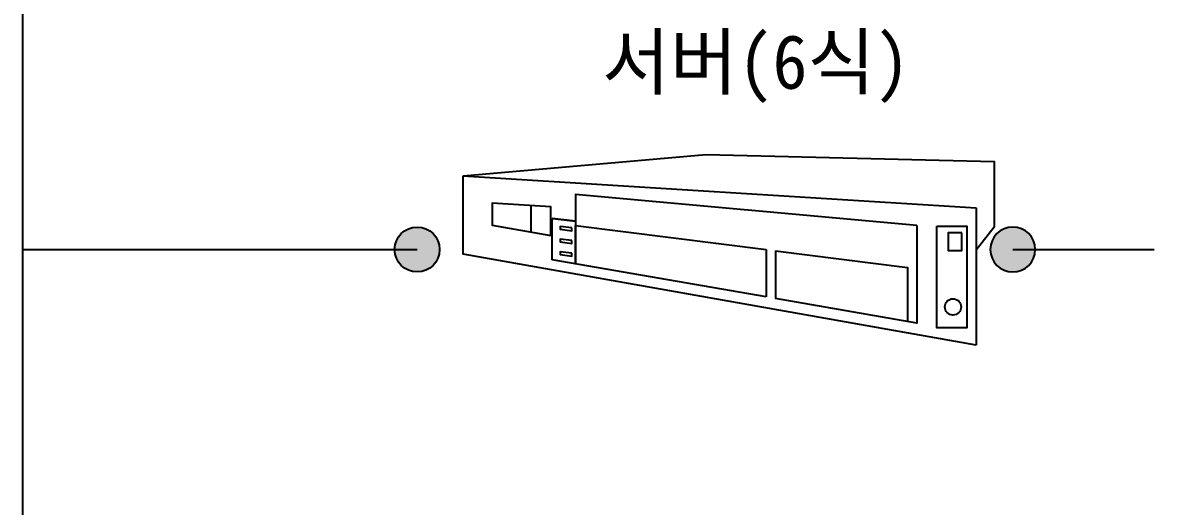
# Model space of a CAD drawing. Header units: millimetres. Extents: x 4 to 3929, y -454 to 587.
# Drawn here: x 1998.6 to 2124.4, y -278.6 to -224.9 of the extents above; entities that cross this region are included whole.
import ezdxf
from ezdxf.enums import TextEntityAlignment as Align

# ---------------------------------------------------------------- set-up
doc = ezdxf.new("R2010")
doc.units = ezdxf.units.MM
doc.header["$LTSCALE"] = 10
for name, color, linetype in [('CZ-LIN1', 7, 'Continuous'), ('CZ-SYMB', 2, 'Continuous'), ('CZ-TEX2', 3, 'Continuous')]:
    doc.layers.add(name, color=color, linetype=linetype)
doc.styles.add('굴림체', font='GulimChe.ttf')

# ---------------------------------------------------------------- blocks, each defined once
blk = doc.blocks.new('A$C007D7BFE')
for p, q in [((-20.362, 9.85), (20.362, 7.305)), ((-20.362, 3.612), (-20.362, 9.85)), ((20.362, 7.305), (20.362, -3.612)), ((20.362, -3.612), (-20.362, 3.612))]:
    blk.add_line(p, q)
for points in [[(-20.362, 9.85), (-1.089, 11.525), (21.768, 10.986), (21.768, 5.762), (20.362, 3.936)], [(15.636, 5.901), (-11.464, 8.363), (-11.464, 2.856)], [(-15.013, 7.483), (-15.013, 5.378)], [(-13.298, 3.176), (-13.298, 6.447)], [(-11.464, 6.236), (-13.298, 6.447)], [(-13.292, 6.446), (-11.464, 6.236), (-11.464, 5.901)], [(-11.464, 2.856), (-11.464, 5.901), (3.675, 3.981)], [(15.636, 5.901), (15.636, -1.867), (4.41, 0.09)], [(3.675, 3.981), (3.675, 0.218)], [(4.41, 3.888), (14.903, 2.557), (14.903, -1.739)], [(4.41, 3.888), (4.41, 0.09)], [(3.675, 0.218), (-13.298, 3.176)]]:
    blk.add_lwpolyline(points)
for points in [[(-13.419, 5.096), (-13.419, 7.384), (-18.068, 7.674), (-18.068, 5.92)], [(-11.741, 5.715), (-12.675, 5.823), (-12.675, 5.588), (-11.741, 5.481)], [(17.215, 5.848), (19.601, 5.848), (19.601, -2.242), (17.215, -2.242)], [(-11.741, 4.71), (-12.675, 4.817), (-12.675, 4.582), (-11.741, 4.475)], [(19.214, 5.319), (18.117, 5.319), (18.117, 3.909), (19.214, 3.909)], [(-11.741, 3.704), (-12.675, 3.811), (-12.675, 3.577), (-11.741, 3.469)]]:
    blk.add_lwpolyline(points, close=True)
blk.add_circle((18.507, -0.573), 0.644)
blk = doc.blocks.new('WO')
at = {"layer": 'CZ-LIN1'}
h = blk.add_hatch(color=256, dxfattribs=at)
h.dxf.hatch_style = 1
edge = h.paths.add_edge_path()
edge.add_arc((0, 0), 2.5, 0, 360)
blk.add_circle((0, 0), 2.5, dxfattribs=at)

msp = doc.modelspace()

# ---------------------------------------------------------------- linework, layer by layer
at = {"layer": 'CZ-LIN1'}
for p, q in [((1998.61, 68.52), (1998.61, -280.04)), ((1998.61, -250.08), (2042.46, -250.08)), ((2108.66, -250.08), (2124.39, -250.08))]:
    msp.add_line(p, q, dxfattribs=at)

# ---------------------------------------------------------------- block references
msp.add_blockref('WO', (2042.46, -250.08), dxfattribs=at)
at = {"layer": 'CZ-LIN1', "xscale": -1}
msp.add_blockref('WO', (2108.66, -250.08), dxfattribs=at)
at = {"layer": 'CZ-SYMB', "xscale": 1.4, "yscale": 1.4, "zscale": 1.4}
msp.add_blockref('A$C007D7BFE', (2076.1, -255.66), dxfattribs=at)

# ---------------------------------------------------------------- texts
at = {"layer": 'CZ-TEX2', "style": '굴림체'}
msp.add_text('서버(6식)', height=6, dxfattribs=at).set_placement((2080.13, -229.62), align=Align.MIDDLE)

doc.saveas('drawing.dxf')
